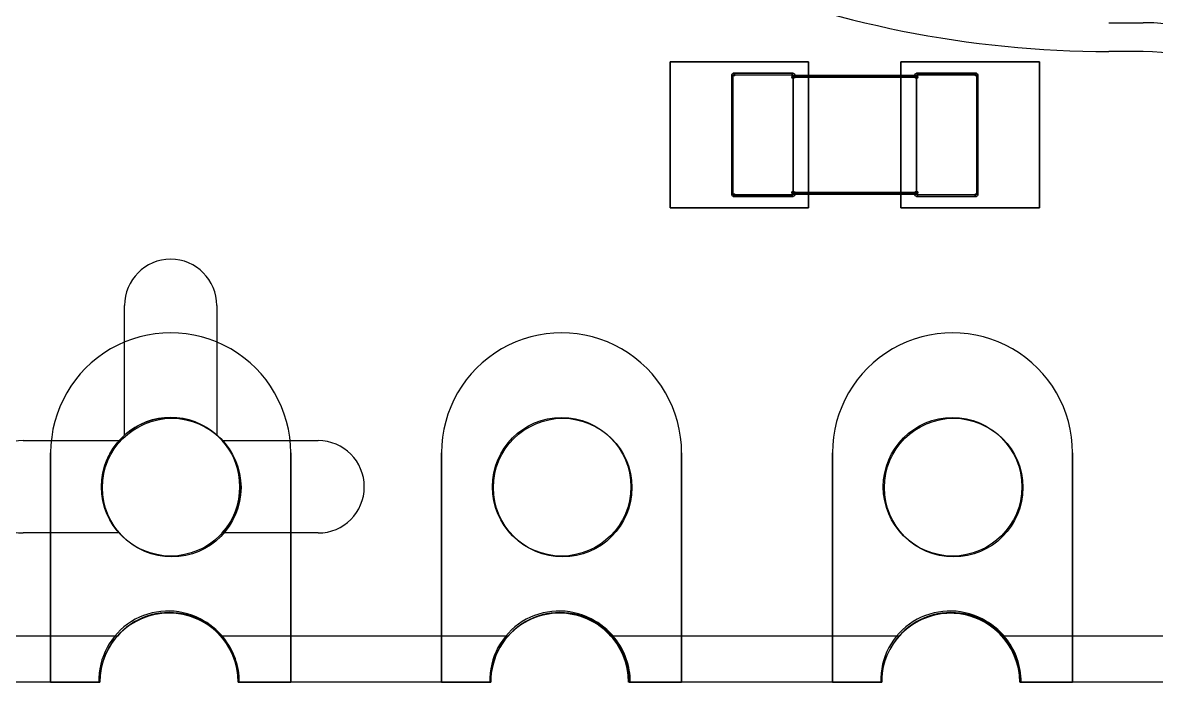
# Model space of a CAD drawing. Extents: x -14 to 27.9, y 0 to 17.8.
# Drawn here: x 6.66 to 14.02, y 0 to 4.28 of the extents above; entities that cross this region are included whole.
import ezdxf

# ---------------------------------------------------------------- set-up
doc = ezdxf.new("R2010")
doc.units = 0
doc.header["$MEASUREMENT"] = 0
doc.layers.add('Feature', color=7, linetype='CONTINUOUS')

msp = doc.modelspace()

# ---------------------------------------------------------------- linework, layer by layer
at = {"layer": 'Feature'}
for p, q in [((13.716, 4.2844, -1.96222), (13.9392, 4.2844, -1.96222)), ((13.9392, 4.0976, -1.96222), (13.716, 4.0976, -1.96222)), ((10.865, 4.031, 0.000305), (11.765, 4.031, 0.000305)), ((10.865, 3.081, 0.000305), (10.865, 4.031, 0.000305)), ((10.865, 3.081, 0.000305), (10.865, 4.031, 0.000305)), ((10.865, 4.031, 0.001305), (10.865, 3.081, 0.001305)), ((10.865, 4.031, 0.000305), (10.865, 4.031, 0.001305)), ((10.865, 4.031, 0.000305), (11.765, 4.031, 0.000305)), ((10.865, 4.031, 0.000305), (10.865, 4.031, 0.001305)), ((11.765, 4.031, 0.001305), (10.865, 4.031, 0.001305)), ((11.765, 4.031, 0.001305), (10.865, 4.031, 0.001305)), ((10.865, 4.031, 0.001305), (10.865, 3.081, 0.001305)), ((10.865, 4.031, 0.000305), (11.765, 4.031, 0.000305)), ((10.865, 3.081, 0.000305), (10.865, 4.031, 0.000305)), ((11.765, 4.031, 0.000305), (11.765, 3.081, 0.000305)), ((11.765, 4.031, 0.000305), (11.765, 3.081, 0.000305)), ((11.765, 4.031, 0.000305), (11.765, 4.031, 0.001305)), ((11.765, 3.081, 0.001305), (11.765, 4.031, 0.001305)), ((11.765, 4.031, 0.000305), (11.765, 4.031, 0.001305)), ((11.765, 3.081, 0.001305), (11.765, 4.031, 0.001305)), ((11.765, 4.031, 0.000305), (11.765, 3.081, 0.000305)), ((12.365, 4.031, 0.000305), (13.265, 4.031, 0.000305)), ((12.365, 3.081, 0.000305), (12.365, 4.031, 0.000305)), ((12.365, 3.081, 0.000305), (12.365, 4.031, 0.000305)), ((12.365, 4.031, 0.001305), (12.365, 3.081, 0.001305)), ((12.365, 4.031, 0.000305), (12.365, 4.031, 0.001305)), ((12.365, 4.031, 0.000305), (13.265, 4.031, 0.000305)), ((12.365, 4.031, 0.000305), (12.365, 4.031, 0.001305)), ((13.265, 4.031, 0.001305), (12.365, 4.031, 0.001305)), ((13.265, 4.031, 0.001305), (12.365, 4.031, 0.001305)), ((12.365, 4.031, 0.001305), (12.365, 3.081, 0.001305)), ((12.365, 4.031, 0.000305), (13.265, 4.031, 0.000305)), ((12.365, 3.081, 0.000305), (12.365, 4.031, 0.000305)), ((13.265, 4.031, 0.000305), (13.265, 3.081, 0.000305)), ((13.265, 4.031, 0.000305), (13.265, 3.081, 0.000305)), ((13.265, 4.031, 0.000305), (13.265, 4.031, 0.001305)), ((13.265, 3.081, 0.001305), (13.265, 4.031, 0.001305)), ((13.265, 4.031, 0.000305), (13.265, 4.031, 0.001305)), ((13.265, 3.081, 0.001305), (13.265, 4.031, 0.001305)), ((13.265, 4.031, 0.000305), (13.265, 3.081, 0.000305)), ((11.265, 3.946, 0.49), (11.265, 3.166, 0.49)), ((11.265, 3.166, 0.01), (11.265, 3.946, 0.01)), ((11.265, 3.946, 0.01), (11.265, 3.946, 0.49)), ((11.265, 3.166, 0.01), (11.265, 3.946, 0.01)), ((11.265, 3.946, 0.49), (11.265, 3.166, 0.49)), ((11.265, 3.946, 0.01), (11.265, 3.946, 0.49)), ((11.275, 3.956, 0.01), (11.665, 3.956, 0.01)), ((11.275, 3.956, 0.01), (11.665, 3.956, 0.01)), ((11.275, 3.956, 0.49), (11.275, 3.956, 0.01)), ((11.665, 3.956, 0.49), (11.275, 3.956, 0.49)), ((11.665, 3.956, 0.49), (11.275, 3.956, 0.49)), ((11.275, 3.956, 0.49), (11.275, 3.956, 0.01)), ((11.275, 3.946, 0.5), (11.665, 3.946, 0.5)), ((11.275, 3.166, 0.5), (11.275, 3.946, 0.5)), ((11.275, 3.166, 0), (11.275, 3.946)), ((11.275, 3.946), (11.665, 3.946)), ((11.275, 3.946), (11.665, 3.946)), ((11.275, 3.946, 0.5), (11.665, 3.946, 0.5)), ((11.275, 3.166, 0.5), (11.275, 3.946, 0.5)), ((11.275, 3.166, 0), (11.275, 3.946)), ((11.665, 3.956, 0.49), (11.665, 3.956, 0.01)), ((11.665, 3.956, 0.49), (11.665, 3.956, 0.01)), ((11.665, 3.946), (11.665, 3.166, 0)), ((11.665, 3.166, 0.5), (11.665, 3.946, 0.5)), ((11.665, 3.166, 0.5), (11.665, 3.946, 0.5)), ((11.665, 3.946), (11.665, 3.166, 0)), ((11.665, 3.941, 0.025), (11.665, 3.941, 0.475)), ((12.465, 3.941, 0.475), (11.665, 3.941, 0.475)), ((11.665, 3.941, 0.025), (12.465, 3.941, 0.025)), ((11.665, 3.941, 0.025), (11.665, 3.941, 0.475)), ((12.465, 3.941, 0.475), (11.665, 3.941, 0.475)), ((11.665, 3.941, 0.025), (12.465, 3.941, 0.025)), ((11.665, 3.931, 0.485), (12.465, 3.931, 0.485)), ((11.665, 3.181, 0.485), (11.665, 3.931, 0.485)), ((11.665, 3.181, 0.015), (11.665, 3.931, 0.015)), ((11.665, 3.181, 0.485), (11.665, 3.931, 0.485)), ((11.665, 3.931, 0.485), (12.465, 3.931, 0.485)), ((12.465, 3.931, 0.015), (11.665, 3.931, 0.015)), ((11.665, 3.181, 0.015), (11.665, 3.931, 0.015)), ((12.465, 3.931, 0.015), (11.665, 3.931, 0.015)), ((12.465, 3.956, 0.01), (12.465, 3.956, 0.49)), ((12.855, 3.956, 0.49), (12.465, 3.956, 0.49)), ((12.465, 3.956, 0.01), (12.855, 3.956, 0.01)), ((12.465, 3.956, 0.01), (12.465, 3.956, 0.49)), ((12.855, 3.956, 0.49), (12.465, 3.956, 0.49)), ((12.465, 3.956, 0.01), (12.855, 3.956, 0.01)), ((12.465, 3.946, 0.5), (12.465, 3.166, 0.5)), ((12.465, 3.166, 0), (12.465, 3.946)), ((12.465, 3.946, 0.5), (12.855, 3.946, 0.5)), ((12.465, 3.946, 0.5), (12.465, 3.166, 0.5)), ((12.465, 3.946, 0.5), (12.855, 3.946, 0.5)), ((12.855, 3.946), (12.465, 3.946)), ((12.465, 3.166, 0), (12.465, 3.946)), ((12.855, 3.946), (12.465, 3.946)), ((12.465, 3.941, 0.475), (12.465, 3.941, 0.025)), ((12.465, 3.941, 0.475), (12.465, 3.941, 0.025)), ((12.465, 3.931, 0.485), (12.465, 3.181, 0.485)), ((12.465, 3.931, 0.015), (12.465, 3.181, 0.015)), ((12.465, 3.931, 0.485), (12.465, 3.181, 0.485)), ((12.465, 3.931, 0.015), (12.465, 3.181, 0.015)), ((12.855, 3.956, 0.01), (12.855, 3.956, 0.49)), ((12.855, 3.956, 0.01), (12.855, 3.956, 0.49)), ((12.855, 3.946, 0.5), (12.855, 3.166, 0.5)), ((12.855, 3.946), (12.855, 3.166, 0)), ((12.855, 3.946, 0.5), (12.855, 3.166, 0.5)), ((12.855, 3.946), (12.855, 3.166, 0)), ((12.865, 3.166, 0.49), (12.865, 3.946, 0.49)), ((12.865, 3.946, 0.49), (12.865, 3.946, 0.01)), ((12.865, 3.946, 0.01), (12.865, 3.166, 0.01)), ((12.865, 3.946, 0.01), (12.865, 3.166, 0.01)), ((12.865, 3.946, 0.49), (12.865, 3.946, 0.01)), ((12.865, 3.166, 0.49), (12.865, 3.946, 0.49)), ((12.465, 3.181, 0.485), (11.665, 3.181, 0.485)), ((12.465, 3.181, 0.485), (11.665, 3.181, 0.485)), ((11.665, 3.181, 0.015), (12.465, 3.181, 0.015)), ((11.665, 3.181, 0.015), (12.465, 3.181, 0.015)), ((11.665, 3.171, 0.475), (11.665, 3.171, 0.025)), ((11.665, 3.171, 0.475), (12.465, 3.171, 0.475)), ((12.465, 3.171, 0.025), (11.665, 3.171, 0.025)), ((11.665, 3.171, 0.475), (12.465, 3.171, 0.475)), ((11.665, 3.171, 0.475), (11.665, 3.171, 0.025)), ((12.465, 3.171, 0.025), (11.665, 3.171, 0.025)), ((12.465, 3.171, 0.025), (12.465, 3.171, 0.475)), ((12.465, 3.171, 0.025), (12.465, 3.171, 0.475)), ((11.265, 3.166, 0.49), (11.265, 3.166, 0.01)), ((11.265, 3.166, 0.49), (11.265, 3.166, 0.01)), ((11.665, 3.166, 0.5), (11.275, 3.166, 0.5)), ((11.665, 3.166, 0.5), (11.275, 3.166, 0.5)), ((11.275, 3.166, 0), (11.665, 3.166, 0)), ((11.275, 3.166, 0), (11.665, 3.166, 0)), ((11.275, 3.156, 0.49), (11.665, 3.156, 0.49)), ((11.275, 3.156, 0.49), (11.665, 3.156, 0.49)), ((11.275, 3.156, 0.01), (11.275, 3.156, 0.49)), ((11.665, 3.156, 0.01), (11.275, 3.156, 0.01)), ((11.665, 3.156, 0.01), (11.275, 3.156, 0.01)), ((11.275, 3.156, 0.01), (11.275, 3.156, 0.49)), ((11.665, 3.156, 0.01), (11.665, 3.156, 0.49)), ((11.665, 3.156, 0.01), (11.665, 3.156, 0.49)), ((12.855, 3.166, 0.5), (12.465, 3.166, 0.5)), ((12.855, 3.166, 0.5), (12.465, 3.166, 0.5)), ((12.855, 3.166, 0), (12.465, 3.166, 0)), ((12.855, 3.166, 0), (12.465, 3.166, 0)), ((12.465, 3.156, 0.49), (12.465, 3.156, 0.01)), ((12.465, 3.156, 0.49), (12.855, 3.156, 0.49)), ((12.465, 3.156, 0.49), (12.465, 3.156, 0.01)), ((12.855, 3.156, 0.01), (12.465, 3.156, 0.01)), ((12.465, 3.156, 0.49), (12.855, 3.156, 0.49)), ((12.855, 3.156, 0.01), (12.465, 3.156, 0.01)), ((12.855, 3.156, 0.49), (12.855, 3.156, 0.01)), ((12.855, 3.156, 0.49), (12.855, 3.156, 0.01)), ((12.865, 3.166, 0.01), (12.865, 3.166, 0.49)), ((12.865, 3.166, 0.01), (12.865, 3.166, 0.49)), ((11.765, 3.081, 0.000305), (10.865, 3.081, 0.000305)), ((11.765, 3.081, 0.000305), (10.865, 3.081, 0.000305)), ((10.865, 3.081, 0.001305), (11.765, 3.081, 0.001305)), ((10.865, 3.081, 0.000305), (10.865, 3.081, 0.001305)), ((10.865, 3.081, 0.000305), (10.865, 3.081, 0.001305)), ((10.865, 3.081, 0.001305), (11.765, 3.081, 0.001305)), ((11.765, 3.081, 0.000305), (10.865, 3.081, 0.000305)), ((11.765, 3.081, 0.000305), (11.765, 3.081, 0.001305)), ((11.765, 3.081, 0.000305), (11.765, 3.081, 0.001305)), ((13.265, 3.081, 0.000305), (12.365, 3.081, 0.000305)), ((13.265, 3.081, 0.000305), (12.365, 3.081, 0.000305)), ((12.365, 3.081, 0.001305), (13.265, 3.081, 0.001305)), ((12.365, 3.081, 0.000305), (12.365, 3.081, 0.001305)), ((12.365, 3.081, 0.000305), (12.365, 3.081, 0.001305)), ((12.365, 3.081, 0.001305), (13.265, 3.081, 0.001305)), ((13.265, 3.081, 0.000305), (12.365, 3.081, 0.000305)), ((13.265, 3.081, 0.000305), (13.265, 3.081, 0.001305)), ((13.265, 3.081, 0.000305), (13.265, 3.081, 0.001305)), ((7.32, 1.60541, -1.96222), (7.32, 2.448, -1.96222)), ((7.92, 2.448, -1.96222), (7.92, 1.60541, -1.96222)), ((6.662, 1.57, -1.96222), (7.28459, 1.57, -1.96222)), ((7.95541, 1.57, -1.96222), (8.578, 1.57, -1.96222)), ((6.84, 1.49, 0.000305), (6.84, 0, 0.000305)), ((6.84, 1.49, 0.000305), (6.84, 0, 0.000305)), ((6.84, 1.49, 0.001305), (6.84, 0, 0.001305)), ((6.84, 1.49, 0.000305), (6.84, 1.49, 0.001305)), ((6.84, 1.49, 0.000305), (6.84, 1.49, 0.001305)), ((6.84, 1.49, 0.000305), (6.84, 0, 0.000305)), ((6.84, 1.49, 0.001305), (6.84, 0, 0.001305)), ((6.84, 1.49, -1.96222), (6.84, 1.49, -1.96322)), ((6.84, 1.49, -1.96222), (6.84, 0, -1.96222)), ((6.84, 1.49, -1.96222), (6.84, 1.49, -1.96322)), ((6.84, 0, -1.96322), (6.84, 1.49, -1.96322)), ((6.84, 0, -1.96322), (6.84, 1.49, -1.96322)), ((6.84, 1.49, -1.96222), (6.84, 0, -1.96222)), ((8.4, 0, 0.000305), (8.4, 1.49, 0.000305)), ((8.4, 1.49, 0.000305), (8.4, 1.49, 0.001305)), ((8.4, 0, 0.000305), (8.4, 1.49, 0.000305)), ((8.4, 1.49, 0.000305), (8.4, 1.49, 0.001305)), ((8.4, 0, 0.001305), (8.4, 1.49, 0.001305)), ((8.4, 0, 0.000305), (8.4, 1.49, 0.000305)), ((8.4, 0, 0.001305), (8.4, 1.49, 0.001305)), ((8.4, 0, -1.96222), (8.4, 1.49, -1.96222)), ((8.4, 1.49, -1.96322), (8.4, 0, -1.96322)), ((8.4, 1.49, -1.96222), (8.4, 1.49, -1.96322)), ((8.4, 1.49, -1.96222), (8.4, 1.49, -1.96322)), ((8.4, 1.49, -1.96322), (8.4, 0, -1.96322)), ((8.4, 0, -1.96222), (8.4, 1.49, -1.96222)), ((9.38, 1.49, 0.000305), (9.38, 0, 0.000305)), ((9.38, 1.49, 0.000305), (9.38, 0, 0.000305)), ((9.38, 1.49, 0.001305), (9.38, 0, 0.001305)), ((9.38, 1.49, 0.000305), (9.38, 1.49, 0.001305)), ((9.38, 1.49, 0.000305), (9.38, 1.49, 0.001305)), ((9.38, 1.49, 0.000305), (9.38, 0, 0.000305)), ((9.38, 1.49, 0.001305), (9.38, 0, 0.001305)), ((9.38, 1.49, -1.96222), (9.38, 1.49, -1.96322)), ((9.38, 1.49, -1.96222), (9.38, 0, -1.96222)), ((9.38, 1.49, -1.96222), (9.38, 1.49, -1.96322)), ((9.38, 0, -1.96322), (9.38, 1.49, -1.96322)), ((9.38, 0, -1.96322), (9.38, 1.49, -1.96322)), ((9.38, 1.49, -1.96222), (9.38, 0, -1.96222)), ((10.94, 0, 0.000305), (10.94, 1.49, 0.000305)), ((10.94, 1.49, 0.000305), (10.94, 1.49, 0.001305)), ((10.94, 0, 0.000305), (10.94, 1.49, 0.000305)), ((10.94, 1.49, 0.000305), (10.94, 1.49, 0.001305)), ((10.94, 0, 0.001305), (10.94, 1.49, 0.001305)), ((10.94, 0, 0.000305), (10.94, 1.49, 0.000305)), ((10.94, 0, 0.001305), (10.94, 1.49, 0.001305)), ((10.94, 0, -1.96222), (10.94, 1.49, -1.96222)), ((10.94, 1.49, -1.96322), (10.94, 0, -1.96322)), ((10.94, 1.49, -1.96222), (10.94, 1.49, -1.96322)), ((10.94, 1.49, -1.96222), (10.94, 1.49, -1.96322)), ((10.94, 1.49, -1.96322), (10.94, 0, -1.96322)), ((10.94, 0, -1.96222), (10.94, 1.49, -1.96222)), ((11.92, 1.49, 0.000305), (11.92, 0, 0.000305)), ((11.92, 1.49, 0.000305), (11.92, 0, 0.000305)), ((11.92, 1.49, 0.001305), (11.92, 0, 0.001305)), ((11.92, 1.49, 0.000305), (11.92, 1.49, 0.001305)), ((11.92, 1.49, 0.000305), (11.92, 1.49, 0.001305)), ((11.92, 1.49, 0.000305), (11.92, 0, 0.000305)), ((11.92, 1.49, 0.001305), (11.92, 0, 0.001305)), ((11.92, 1.49, -1.96222), (11.92, 1.49, -1.96322)), ((11.92, 1.49, -1.96222), (11.92, 0, -1.96222)), ((11.92, 1.49, -1.96222), (11.92, 1.49, -1.96322)), ((11.92, 0, -1.96322), (11.92, 1.49, -1.96322)), ((11.92, 0, -1.96322), (11.92, 1.49, -1.96322)), ((11.92, 1.49, -1.96222), (11.92, 0, -1.96222)), ((13.48, 0, 0.000305), (13.48, 1.49, 0.000305)), ((13.48, 1.49, 0.000305), (13.48, 1.49, 0.001305)), ((13.48, 0, 0.000305), (13.48, 1.49, 0.000305)), ((13.48, 1.49, 0.000305), (13.48, 1.49, 0.001305)), ((13.48, 0, 0.001305), (13.48, 1.49, 0.001305)), ((13.48, 0, 0.000305), (13.48, 1.49, 0.000305)), ((13.48, 0, 0.001305), (13.48, 1.49, 0.001305)), ((13.48, 0, -1.96222), (13.48, 1.49, -1.96222)), ((13.48, 1.49, -1.96322), (13.48, 0, -1.96322)), ((13.48, 1.49, -1.96222), (13.48, 1.49, -1.96322)), ((13.48, 1.49, -1.96222), (13.48, 1.49, -1.96322)), ((13.48, 1.49, -1.96322), (13.48, 0, -1.96322)), ((13.48, 0, -1.96222), (13.48, 1.49, -1.96222)), ((7.17, 1.27, -1.96322), (7.17, 1.27, -1.96222)), ((7.17, 1.27, -1.96322), (7.17, 1.27, -1.96222)), ((8.07, 1.27, -1.96192), (8.07, 1.27)), ((8.07, 1.27, -1.96192), (8.07, 1.27)), ((9.71, 1.27, -1.96322), (9.71, 1.27, -1.96222)), ((9.71, 1.27, -1.96322), (9.71, 1.27, -1.96222)), ((10.61, 1.27, -1.96192), (10.61, 1.27)), ((10.61, 1.27, -1.96192), (10.61, 1.27)), ((12.25, 1.27, -1.96322), (12.25, 1.27, -1.96222)), ((12.25, 1.27, -1.96322), (12.25, 1.27, -1.96222)), ((13.15, 1.27, -1.96192), (13.15, 1.27)), ((13.15, 1.27, -1.96192), (13.15, 1.27)), ((7.28459, 0.97, -1.96222), (6.662, 0.97, -1.96222)), ((8.578, 0.97, -1.96222), (7.95541, 0.97, -1.96222)), ((7.627, 0.814779, 0.001305), (7.627, 0.814779, 0.000305)), ((7.627, 0.814779, 0.001305), (7.627, 0.814779, 0.000305)), ((10.167, 0.814779, 0.001305), (10.167, 0.814779, 0.000305)), ((10.167, 0.814779, 0.001305), (10.167, 0.814779, 0.000305)), ((12.707, 0.814779, 0.001305), (12.707, 0.814779, 0.000305)), ((12.707, 0.814779, 0.001305), (12.707, 0.814779, 0.000305)), ((7.81147, 0.412013, -1.96222), (7.81147, 0.412013, -1.96322)), ((7.81147, 0.412013, -1.96222), (7.81147, 0.412013, -1.96322)), ((10.3515, 0.412013, -1.96222), (10.3515, 0.412013, -1.96322)), ((10.3515, 0.412013, -1.96222), (10.3515, 0.412013, -1.96322)), ((12.8915, 0.412013, -1.96222), (12.8915, 0.412013, -1.96322)), ((12.8915, 0.412013, -1.96222), (12.8915, 0.412013, -1.96322)), ((7.27404, 0.3, 0.000305), (5.4053, 0.3, 0.000305)), ((7.27404, 0.3, -1.96222), (5.4053, 0.3, -1.96222)), ((9.81055, 0.3, 0.000305), (7.94486, 0.3, 0.000305)), ((9.81055, 0.3, -1.96222), (7.94486, 0.3, -1.96222)), ((12.353, 0.3, 0.000305), (10.4802, 0.3, 0.000305)), ((12.353, 0.3, -1.96222), (10.4802, 0.3, -1.96222)), ((14.897, 0.3, 0.000305), (13.0212, 0.3, 0.000305)), ((14.897, 0.3, -1.96222), (13.0212, 0.3, -1.96222)), ((7.96443, 0.288437, -1.96222), (7.96443, 0.288437, -1.96322)), ((7.96443, 0.288437, -1.96222), (7.96443, 0.288437, -1.96322)), ((10.5044, 0.288437, -1.96222), (10.5044, 0.288437, -1.96322)), ((10.5044, 0.288437, -1.96222), (10.5044, 0.288437, -1.96322)), ((13.0444, 0.288437, -1.96222), (13.0444, 0.288437, -1.96322)), ((13.0444, 0.288437, -1.96222), (13.0444, 0.288437, -1.96322)), ((7.15946, 0), (5.51606, 0)), ((7.15945, 0, -1.96192), (5.51606, 0, -1.96192)), ((7.15946, 0), (5.51606, 0)), ((7.15945, 0, -1.96192), (5.51606, 0, -1.96192)), ((6.84, 0, 0.000305), (7.15946, 0, 0.000305)), ((6.84, 0, 0.000305), (7.15946, 0, 0.000305)), ((6.84, 0, 0.001305), (7.15946, 0, 0.001305)), ((6.84, 0, 0.000305), (6.84, 0, 0.001305)), ((6.84, 0, 0.000305), (6.84, 0, 0.001305)), ((6.84, 0, 0.000305), (7.15946, 0, 0.000305)), ((6.84, 0, 0.001305), (7.15946, 0, 0.001305)), ((6.84, 0, -1.96222), (6.84, 0, -1.96322)), ((6.84, 0, -1.96222), (7.15355, 0, -1.96222)), ((6.84, 0, -1.96222), (6.84, 0, -1.96322)), ((7.15355, 0, -1.96322), (6.84, 0, -1.96322)), ((7.15355, 0, -1.96322), (6.84, 0, -1.96322)), ((6.84, 0, -1.96222), (7.15355, 0, -1.96222)), ((7.15355, 0, -1.96222), (7.15355, 0, -1.96322)), ((7.15355, 0, -1.96222), (7.15355, 0, -1.96322)), ((7.15945, 0, -1.96192), (7.15945, 0, -0.099695)), ((7.15945, 0, -1.96192), (7.15945, 0, -0.099695)), ((7.15946, 0, 0.000305), (7.15946, 0, 0.001305)), ((7.15946, 0, 0.000305), (7.15946, 0, 0.001305)), ((9.69538, 0), (8.05944, 0)), ((9.69538, 0), (8.05944, 0)), ((9.69538, 0, -1.96192), (8.05945, 0, -1.96192)), ((8.05945, 0, -0.099695), (8.05945, 0, -1.96192)), ((8.05945, 0, -0.099695), (8.05945, 0, -1.96192)), ((9.69538, 0, -1.96192), (8.05945, 0, -1.96192)), ((9.38, 0, 0.000305), (9.69946, 0, 0.000305)), ((9.38, 0, 0.000305), (9.69946, 0, 0.000305)), ((9.38, 0, 0.001305), (9.69946, 0, 0.001305)), ((9.38, 0, 0.000305), (9.38, 0, 0.001305)), ((9.38, 0, 0.000305), (9.38, 0, 0.001305)), ((9.38, 0, 0.000305), (9.69946, 0, 0.000305)), ((9.38, 0, 0.001305), (9.69946, 0, 0.001305)), ((9.38, 0, -1.96222), (9.38, 0, -1.96322)), ((9.38, 0, -1.96222), (9.69355, 0, -1.96222)), ((9.38, 0, -1.96222), (9.38, 0, -1.96322)), ((9.69355, 0, -1.96322), (9.38, 0, -1.96322)), ((9.69355, 0, -1.96322), (9.38, 0, -1.96322)), ((9.38, 0, -1.96222), (9.69355, 0, -1.96222)), ((9.69355, 0, -1.96222), (9.69355, 0, -1.96322)), ((9.69355, 0, -1.96222), (9.69355, 0, -1.96322)), ((9.69538, 0, -1.96192), (9.69538, 0)), ((9.69538, 0, -1.96192), (9.69538, 0)), ((9.69946, 0, 0.000305), (9.69946, 0, 0.001305)), ((9.69946, 0, 0.000305), (9.69946, 0, 0.001305)), ((12.2371, 0), (10.5954, 0)), ((12.2371, 0, -1.96192), (10.5954, 0, -1.96192)), ((12.2371, 0), (10.5954, 0)), ((10.5954, 0), (10.5954, 0, -1.96192)), ((12.2371, 0, -1.96192), (10.5954, 0, -1.96192)), ((10.5954, 0), (10.5954, 0, -1.96192)), ((11.92, 0, 0.000305), (12.2395, 0, 0.000305)), ((11.92, 0, 0.000305), (12.2395, 0, 0.000305)), ((11.92, 0, 0.001305), (12.2395, 0, 0.001305)), ((11.92, 0, 0.000305), (11.92, 0, 0.001305)), ((11.92, 0, 0.000305), (11.92, 0, 0.001305)), ((11.92, 0, 0.000305), (12.2395, 0, 0.000305)), ((11.92, 0, 0.001305), (12.2395, 0, 0.001305)), ((11.92, 0, -1.96222), (11.92, 0, -1.96322)), ((11.92, 0, -1.96222), (12.2336, 0, -1.96222)), ((11.92, 0, -1.96222), (11.92, 0, -1.96322)), ((12.2336, 0, -1.96322), (11.92, 0, -1.96322)), ((12.2336, 0, -1.96322), (11.92, 0, -1.96322)), ((11.92, 0, -1.96222), (12.2336, 0, -1.96222)), ((12.2336, 0, -1.96222), (12.2336, 0, -1.96322)), ((12.2336, 0, -1.96222), (12.2336, 0, -1.96322)), ((12.2371, 0, -1.96192), (12.2371, 0)), ((12.2371, 0, -1.96192), (12.2371, 0)), ((12.2395, 0, 0.000305), (12.2395, 0, 0.001305)), ((12.2395, 0, 0.000305), (12.2395, 0, 0.001305)), ((14.7858, 0), (13.1371, 0)), ((14.7858, 0, -1.96192), (13.1371, 0, -1.96192)), ((14.7858, 0), (13.1371, 0)), ((13.1371, 0), (13.1371, 0, -1.96192)), ((14.7858, 0, -1.96192), (13.1371, 0, -1.96192)), ((13.1371, 0), (13.1371, 0, -1.96192)), ((7.15946, 0, -0.099695), (7.15946, 0)), ((7.15946, 0, -0.099695), (7.15946, 0)), ((8.05944, 0), (8.05944, 0, -0.099695)), ((8.05944, 0), (8.05944, 0, -0.099695)), ((8.05944, 0, 0.000305), (8.4, 0, 0.000305)), ((8.05944, 0, 0.000305), (8.4, 0, 0.000305)), ((8.05944, 0, 0.001305), (8.4, 0, 0.001305)), ((8.05944, 0, 0.000305), (8.05944, 0, 0.001305)), ((8.05944, 0, 0.000305), (8.05944, 0, 0.001305)), ((8.05944, 0, 0.000305), (8.4, 0, 0.000305)), ((8.05944, 0, 0.001305), (8.4, 0, 0.001305)), ((8.0658, 0, -1.96222), (8.0658, 0, -1.96322)), ((8.0658, 0, -1.96222), (8.4, 0, -1.96222)), ((8.0658, 0, -1.96222), (8.0658, 0, -1.96322)), ((8.4, 0, -1.96322), (8.0658, 0, -1.96322)), ((8.4, 0, -1.96322), (8.0658, 0, -1.96322)), ((8.0658, 0, -1.96222), (8.4, 0, -1.96222)), ((8.4, 0, 0.000305), (8.4, 0, 0.001305)), ((8.4, 0, 0.000305), (8.4, 0, 0.001305)), ((8.4, 0, -1.96222), (8.4, 0, -1.96322)), ((8.4, 0, -1.96222), (8.4, 0, -1.96322)), ((10.5994, 0, 0.000305), (10.94, 0, 0.000305)), ((10.5994, 0, 0.000305), (10.94, 0, 0.000305)), ((10.5994, 0, 0.001305), (10.94, 0, 0.001305)), ((10.5994, 0, 0.000305), (10.5994, 0, 0.001305)), ((10.5994, 0, 0.000305), (10.5994, 0, 0.001305)), ((10.5994, 0, 0.000305), (10.94, 0, 0.000305)), ((10.5994, 0, 0.001305), (10.94, 0, 0.001305)), ((10.6058, 0, -1.96222), (10.6058, 0, -1.96322)), ((10.6058, 0, -1.96222), (10.94, 0, -1.96222)), ((10.6058, 0, -1.96222), (10.6058, 0, -1.96322)), ((10.94, 0, -1.96322), (10.6058, 0, -1.96322)), ((10.94, 0, -1.96322), (10.6058, 0, -1.96322)), ((10.6058, 0, -1.96222), (10.94, 0, -1.96222)), ((10.94, 0, 0.000305), (10.94, 0, 0.001305)), ((10.94, 0, 0.000305), (10.94, 0, 0.001305)), ((10.94, 0, -1.96222), (10.94, 0, -1.96322)), ((10.94, 0, -1.96222), (10.94, 0, -1.96322)), ((13.1394, 0, 0.000305), (13.48, 0, 0.000305)), ((13.1394, 0, 0.000305), (13.48, 0, 0.000305)), ((13.1394, 0, 0.001305), (13.48, 0, 0.001305)), ((13.1394, 0, 0.000305), (13.1394, 0, 0.001305)), ((13.1394, 0, 0.000305), (13.1394, 0, 0.001305)), ((13.1394, 0, 0.000305), (13.48, 0, 0.000305)), ((13.1394, 0, 0.001305), (13.48, 0, 0.001305)), ((13.1458, 0, -1.96222), (13.1458, 0, -1.96322)), ((13.1458, 0, -1.96222), (13.48, 0, -1.96222)), ((13.1458, 0, -1.96222), (13.1458, 0, -1.96322)), ((13.48, 0, -1.96322), (13.1458, 0, -1.96322)), ((13.48, 0, -1.96322), (13.1458, 0, -1.96322)), ((13.1458, 0, -1.96222), (13.48, 0, -1.96222)), ((13.48, 0, 0.000305), (13.48, 0, 0.001305)), ((13.48, 0, 0.000305), (13.48, 0, 0.001305)), ((13.48, 0, -1.96222), (13.48, 0, -1.96322)), ((13.48, 0, -1.96222), (13.48, 0, -1.96322))]:
    msp.add_line(p, q, dxfattribs=at)
for centre, radius in [((11.275, 3.946), 0.01), ((11.275, 3.946), 0.01), ((11.275, 3.946), 0.01), ((11.275, 3.946), 0.01), ((11.275, 3.946), 0.01), ((11.275, 3.946), 0.01), ((11.275, 3.946), 0.01), ((11.275, 3.946), 0.01), ((11.275, 3.946), 0.01), ((11.275, 3.946), 0.01), ((11.275, 3.946), 0.01), ((11.275, 3.946), 0.01), ((11.665, 3.946), 0.01), ((11.665, 3.946), 0.01), ((11.665, 3.946), 0.01), ((11.665, 3.946), 0.01), ((11.665, 3.931), 0.01), ((11.665, 3.931), 0.01), ((11.665, 3.931), 0.01), ((11.665, 3.931), 0.01), ((12.465, 3.946), 0.01), ((12.465, 3.946), 0.01), ((12.465, 3.946), 0.01), ((12.465, 3.946), 0.01), ((12.465, 3.931), 0.01), ((12.465, 3.931), 0.01), ((12.465, 3.931), 0.01), ((12.465, 3.931), 0.01), ((12.855, 3.946), 0.01), ((12.855, 3.946), 0.01), ((12.855, 3.946), 0.01), ((12.855, 3.946), 0.01), ((12.855, 3.946), 0.01), ((12.855, 3.946), 0.01), ((12.855, 3.946), 0.01), ((12.855, 3.946), 0.01), ((12.855, 3.946), 0.01), ((12.855, 3.946), 0.01), ((12.855, 3.946), 0.01), ((12.855, 3.946), 0.01), ((11.275, 3.166), 0.01), ((11.275, 3.166), 0.01), ((11.275, 3.166), 0.01), ((11.275, 3.166), 0.01), ((11.275, 3.166), 0.01), ((11.275, 3.166), 0.01), ((11.275, 3.166), 0.01), ((11.275, 3.166), 0.01), ((11.275, 3.166), 0.01), ((11.275, 3.166), 0.01), ((11.275, 3.166), 0.01), ((11.275, 3.166), 0.01), ((11.665, 3.181), 0.01), ((11.665, 3.181), 0.01), ((11.665, 3.181), 0.01), ((11.665, 3.181), 0.01), ((11.665, 3.166), 0.01), ((11.665, 3.166), 0.01), ((11.665, 3.166), 0.01), ((11.665, 3.166), 0.01), ((12.465, 3.181), 0.01), ((12.465, 3.181), 0.01), ((12.465, 3.181), 0.01), ((12.465, 3.181), 0.01), ((12.465, 3.166), 0.01), ((12.465, 3.166), 0.01), ((12.465, 3.166), 0.01), ((12.465, 3.166), 0.01), ((12.855, 3.166), 0.01), ((12.855, 3.166), 0.01), ((12.855, 3.166), 0.01), ((12.855, 3.166), 0.01), ((12.855, 3.166), 0.01), ((12.855, 3.166), 0.01), ((12.855, 3.166), 0.01), ((12.855, 3.166), 0.01), ((12.855, 3.166), 0.01), ((12.855, 3.166), 0.01), ((12.855, 3.166), 0.01), ((12.855, 3.166), 0.01), ((7.62, 1.27), 0.45), ((7.62, 1.27), 0.45), ((7.62, 1.27), 0.45), ((7.62, 1.27), 0.45), ((7.62, 1.27), 0.45), ((7.62, 1.27), 0.45), ((7.62, 1.27), 0.45), ((7.62, 1.27), 0.45), ((7.62, 1.27), 0.45), ((7.62, 1.27), 0.45), ((7.627, 1.26478), 0.45), ((7.627, 1.26478), 0.45), ((7.627, 1.26478), 0.45), ((7.627, 1.26478), 0.45), ((7.627, 1.26478), 0.45), ((10.16, 1.27), 0.45), ((10.16, 1.27), 0.45), ((10.16, 1.27), 0.45), ((10.16, 1.27), 0.45), ((10.16, 1.27), 0.45), ((10.16, 1.27), 0.45), ((10.16, 1.27), 0.45), ((10.16, 1.27), 0.45), ((10.16, 1.27), 0.45), ((10.16, 1.27), 0.45), ((10.167, 1.26478), 0.45), ((10.167, 1.26478), 0.45), ((10.167, 1.26478), 0.45), ((10.167, 1.26478), 0.45), ((10.167, 1.26478), 0.45), ((12.7, 1.27), 0.45), ((12.7, 1.27), 0.45), ((12.7, 1.27), 0.45), ((12.7, 1.27), 0.45), ((12.7, 1.27), 0.45), ((12.7, 1.27), 0.45), ((12.7, 1.27), 0.45), ((12.7, 1.27), 0.45), ((12.7, 1.27), 0.45), ((12.7, 1.27), 0.45), ((12.707, 1.26478), 0.45), ((12.707, 1.26478), 0.45), ((12.707, 1.26478), 0.45), ((12.707, 1.26478), 0.45), ((12.707, 1.26478), 0.45)]:
    msp.add_circle(centre, radius, dxfattribs=at)
for centre, radius, start, end in [((13.716, 10.936, -1.96222), 6.83843, -135.002, -89.9998), ((13.9391, 2.89025, -1.96222), 1.39415, 44.9963, 89.9969), ((13.9393, 2.89019, -1.96222), 1.20741, 45.0028, 90.0035), ((7.62, 2.448, -1.96222), 0.3, 0, 180), ((7.62, 1.49, 0.000305), 0.78, -0.0000003, 180), ((7.62, 1.49, 0.000305), 0.78, -0.0000003, 180), ((7.62, 1.49, 0.001305), 0.78, -0.0000003, 180), ((7.62, 1.49, 0.000305), 0.78, -0.0000003, 180), ((7.62, 1.49, 0.001305), 0.78, -0.0000003, 180), ((7.62, 1.49, -1.96222), 0.78, -0.0000003, 180), ((7.62, 1.49, -1.96322), 0.78, -0.0000003, 180), ((7.62, 1.49, -1.96322), 0.78, -0.0000003, 180), ((7.62, 1.49, -1.96222), 0.78, -0.0000003, 180), ((10.16, 1.49, 0.000305), 0.78, -0.0000003, 180), ((10.16, 1.49, 0.000305), 0.78, -0.0000003, 180), ((10.16, 1.49, 0.001305), 0.78, -0.0000003, 180), ((10.16, 1.49, 0.000305), 0.78, -0.0000003, 180), ((10.16, 1.49, 0.001305), 0.78, -0.0000003, 180), ((10.16, 1.49, -1.96222), 0.78, -0.0000003, 180), ((10.16, 1.49, -1.96322), 0.78, -0.0000003, 180), ((10.16, 1.49, -1.96322), 0.78, -0.0000003, 180), ((10.16, 1.49, -1.96222), 0.78, -0.0000003, 180), ((12.7, 1.49, 0.000305), 0.78, -0.0000003, 180), ((12.7, 1.49, 0.000305), 0.78, -0.0000003, 180), ((12.7, 1.49, 0.001305), 0.78, -0.0000003, 180), ((12.7, 1.49, 0.000305), 0.78, -0.0000003, 180), ((12.7, 1.49, 0.001305), 0.78, -0.0000003, 180), ((12.7, 1.49, -1.96222), 0.78, -0.0000003, 180), ((12.7, 1.49, -1.96322), 0.78, -0.0000003, 180), ((12.7, 1.49, -1.96322), 0.78, -0.0000003, 180), ((12.7, 1.49, -1.96222), 0.78, -0.0000003, 180), ((7.62, 1.27, -1.96222), 0.45, 48.1897, 131.81), ((6.662, 1.27, -1.96222), 0.3, 90, -90), ((7.62, 1.27, -1.96222), 0.45, 138.19, -138.19), ((7.62, 1.27, -1.96222), 0.45, -41.8103, 41.8103), ((8.578, 1.27, -1.96222), 0.3, -90, 90), ((7.60337, 0.013023, -1.96322), 0.45, 62.4546, -178.342), ((7.60337, 0.013023, -1.96222), 0.45, 62.4546, -178.342), ((7.60337, 0.013023, -1.96322), 0.45, 62.4546, -178.342), ((7.60337, 0.013023, -1.96222), 0.45, 62.4546, -178.342), ((7.60945, 0.002716), 0.45, -0.345769, -179.654), ((7.60945, 0.002716, -0.099695), 0.45, -0.345769, -179.654), ((7.60945, 0.002716, -0.099695), 0.45, -0.345769, -179.654), ((7.60945, 0.002716), 0.45, -0.345769, -179.654), ((7.60945, 0.002716, 0.000305), 0.45, -0.34577, -179.654), ((7.60945, 0.002716, 0.001305), 0.45, -0.34577, -179.654), ((7.60945, 0.002716, 0.000305), 0.45, -0.34577, -179.654), ((7.60945, 0.002716, 0.000305), 0.45, -0.34577, -179.654), ((7.60945, 0.002716, 0.001305), 0.45, -0.34577, -179.654), ((7.60945, 0, -1.96192), 0.45, 0, 180), ((7.60945, 0, -1.96192), 0.45, 0, 180), ((7.60945, 0, -0.099695), 0.45, 0, -180), ((7.60945, 0, -0.099695), 0.45, 0, -180), ((7.60945, 0, 0.000305), 0.45, 41.8103, 138.19), ((7.60945, 0, -1.96222), 0.45, 41.8103, 138.19), ((10.1434, 0.013023, -1.96322), 0.45, 62.4546, -178.342), ((10.1434, 0.013023, -1.96222), 0.45, 62.4546, -178.342), ((10.1434, 0.013023, -1.96322), 0.45, 62.4546, -178.342), ((10.1434, 0.013023, -1.96222), 0.45, 62.4546, -178.342), ((10.1454, -0.000655), 0.45, 0.0834351, 179.917), ((10.1454, -0.000655, -1.96192), 0.45, 0.0834351, 179.917), ((10.1454, -0.000655), 0.45, 0.0834351, 179.917), ((10.1454, -0.000655, -1.96192), 0.45, 0.0834351, 179.917), ((10.1495, 0.002716, 0.000305), 0.45, -0.34577, -179.654), ((10.1495, 0.002716, 0.001305), 0.45, -0.34577, -179.654), ((10.1495, 0.002716, 0.000305), 0.45, -0.34577, -179.654), ((10.1495, 0.002716, 0.000305), 0.45, -0.34577, -179.654), ((10.1495, 0.002716, 0.001305), 0.45, -0.34577, -179.654), ((10.1454, -0.000655, 0.000305), 0.45, 41.9224, 138.078), ((10.1454, -0.000655, -1.96222), 0.45, 41.9224, 138.078), ((12.6834, 0.013023, -1.96322), 0.45, 62.4546, -178.342), ((12.6834, 0.013023, -1.96222), 0.45, 62.4546, -178.342), ((12.6834, 0.013023, -1.96322), 0.45, 62.4546, -178.342), ((12.6834, 0.013023, -1.96222), 0.45, 62.4546, -178.342), ((12.6871, -0.001461), 0.45, 0.185979, 179.814), ((12.6871, -0.001461, -1.96192), 0.45, 0.185979, 179.814), ((12.6871, -0.001461, -1.96192), 0.45, 0.185979, 179.814), ((12.6871, -0.001461), 0.45, 0.185979, 179.814), ((12.6895, 0.002716, 0.000305), 0.45, -0.34577, -179.654), ((12.6895, 0.002716, 0.001305), 0.45, -0.34577, -179.654), ((12.6895, 0.002716, 0.000305), 0.45, -0.34577, -179.654), ((12.6895, 0.002716, 0.000305), 0.45, -0.34577, -179.654), ((12.6895, 0.002716, 0.001305), 0.45, -0.34577, -179.654), ((12.6871, -0.001461, 0.000305), 0.45, 42.0603, 137.94), ((12.6871, -0.001461, -1.96222), 0.45, 42.0603, 137.94), ((7.61199, 0.008642, -1.96322), 0.45, 38.4452, 63.6863), ((7.61199, 0.008642, -1.96222), 0.45, 38.4452, 63.6863), ((7.61199, 0.008642, -1.96322), 0.45, 38.4452, 63.6863), ((7.61199, 0.008642, -1.96222), 0.45, 38.4452, 63.6863), ((10.152, 0.008642, -1.96322), 0.45, 38.4452, 63.6863), ((10.152, 0.008642, -1.96222), 0.45, 38.4452, 63.6863), ((10.152, 0.008642, -1.96322), 0.45, 38.4452, 63.6863), ((10.152, 0.008642, -1.96222), 0.45, 38.4452, 63.6863), ((12.692, 0.008642, -1.96322), 0.45, 38.4452, 63.6863), ((12.692, 0.008642, -1.96222), 0.45, 38.4452, 63.6863), ((12.692, 0.008642, -1.96322), 0.45, 38.4452, 63.6863), ((12.692, 0.008642, -1.96222), 0.45, 38.4452, 63.6863), ((7.61581, 0.003894, -1.96322), 0.45, -0.495774, 39.2213), ((7.61581, 0.003894, -1.96222), 0.45, -0.495774, 39.2213), ((7.61581, 0.003894, -1.96322), 0.45, -0.495774, 39.2213), ((7.61581, 0.003894, -1.96222), 0.45, -0.495774, 39.2213), ((10.1558, 0.003894, -1.96322), 0.45, -0.495774, 39.2213), ((10.1558, 0.003894, -1.96222), 0.45, -0.495774, 39.2213), ((10.1558, 0.003894, -1.96322), 0.45, -0.495774, 39.2213), ((10.1558, 0.003894, -1.96222), 0.45, -0.495774, 39.2213), ((12.6958, 0.003894, -1.96322), 0.45, -0.495774, 39.2213), ((12.6958, 0.003894, -1.96222), 0.45, -0.495774, 39.2213), ((12.6958, 0.003894, -1.96322), 0.45, -0.495774, 39.2213), ((12.6958, 0.003894, -1.96222), 0.45, -0.495774, 39.2213)]:
    msp.add_arc(centre, radius, start, end, dxfattribs=at)

doc.saveas('drawing.dxf')
